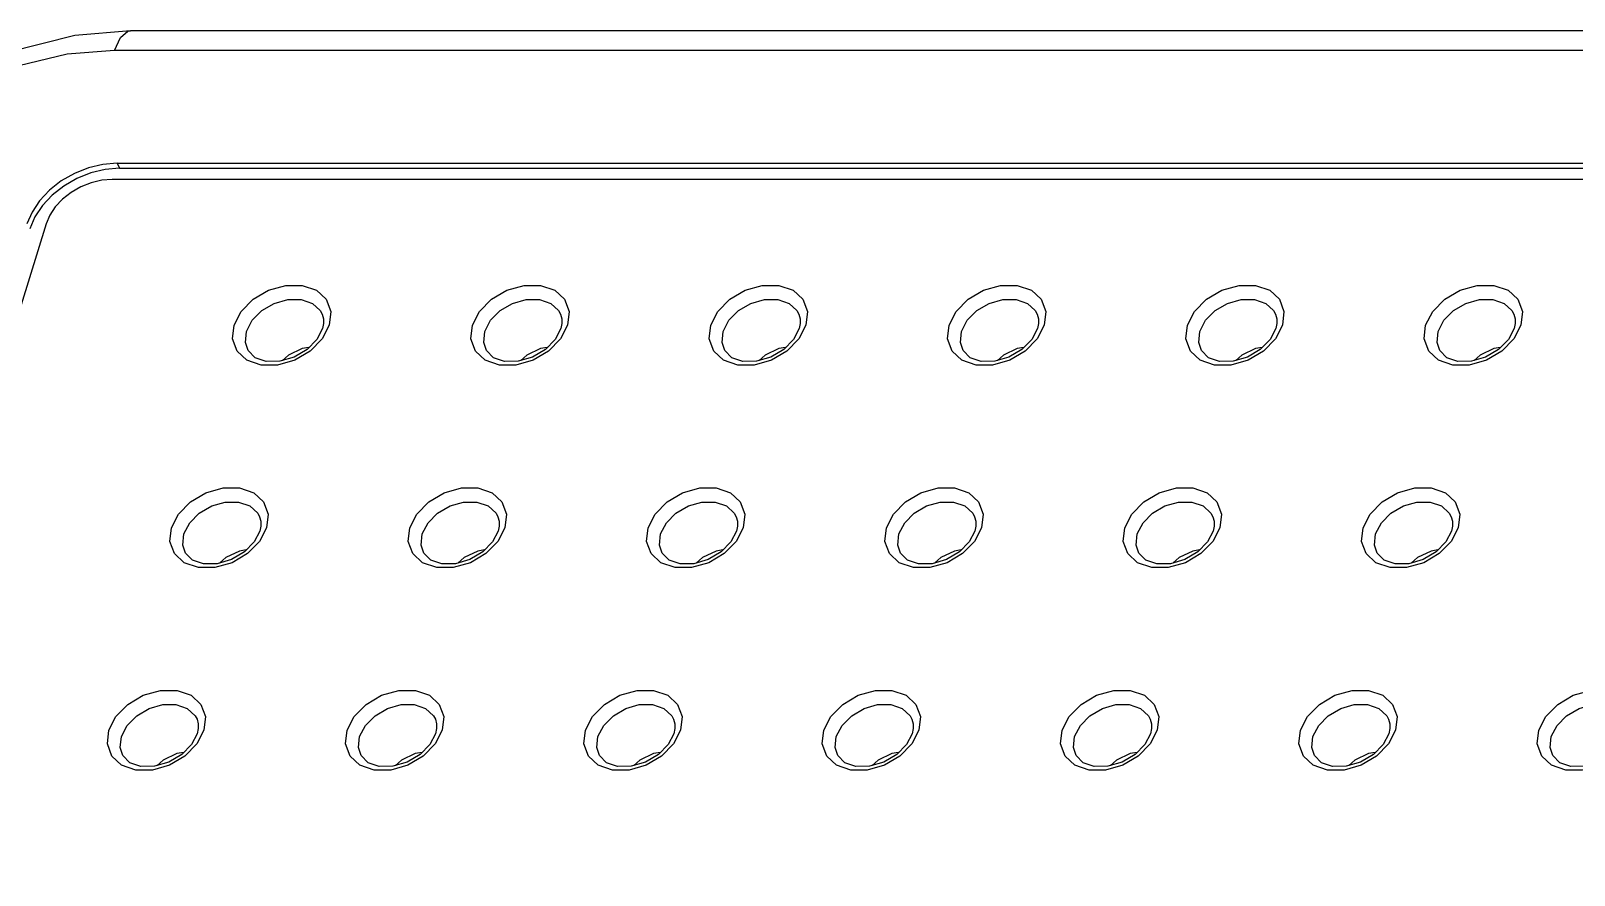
# Model space of a CAD drawing. Header units: millimetres. Extents: x 2151 to 2806, y 681 to 1136.
# Drawn here: x 2255.3 to 2297.05, y 816.05 to 838.91 of the extents above; entities that cross this region are included whole.
import ezdxf

# ---------------------------------------------------------------- set-up
doc = ezdxf.new("R2010")
doc.units = ezdxf.units.MM

# ---------------------------------------------------------------- blocks, each defined once
blk = doc.blocks.new('*u28')
at = {"color": 7, "linetype": 'Continuous'}
for p, q in [((101.378, 55.05), (-74.68, 55.05)), ((100.767, 54.293), (-75.29, 54.293)), ((-75.101, 49.733), (-75.651, 49.687)), ((-75.189, 49.932), (97.971, 49.932)), ((-75.189, 49.932), (-75.101, 49.733)), ((-75.101, 49.733), (98.059, 49.733)), ((97.777, 49.305), (-75.382, 49.305)), ((-77.941, 47.582), (-106.989, -46.417)), ((-66.94, 44.194), (-66.995, 43.666)), ((-57.729, 44.194), (-57.785, 43.666)), ((-48.519, 44.194), (-48.574, 43.666)), ((-39.308, 44.194), (-39.363, 43.666)), ((-30.098, 44.194), (-30.153, 43.666)), ((-20.887, 44.194), (-20.942, 43.666)), ((-66.995, 43.666), (-67.267, 43.137)), ((-67.215, 43.729), (-67.255, 43.535)), ((-57.785, 43.666), (-58.056, 43.137)), ((-58.005, 43.729), (-58.045, 43.535)), ((-48.574, 43.666), (-48.845, 43.137)), ((-48.794, 43.729), (-48.834, 43.535)), ((-39.363, 43.666), (-39.635, 43.137)), ((-39.583, 43.729), (-39.624, 43.535)), ((-30.153, 43.666), (-30.424, 43.137)), ((-30.373, 43.729), (-30.413, 43.535)), ((-20.942, 43.666), (-21.214, 43.137)), ((-21.162, 43.729), (-21.202, 43.535)), ((-67.255, 43.535), (-67.474, 43.115)), ((-58.045, 43.535), (-58.264, 43.115)), ((-48.834, 43.535), (-49.053, 43.115)), ((-39.624, 43.535), (-39.842, 43.115)), ((-30.413, 43.535), (-30.632, 43.115)), ((-21.202, 43.535), (-21.421, 43.115)), ((-69.416, 35.832), (-69.687, 35.304)), ((-69.636, 35.896), (-69.676, 35.702)), ((-69.361, 36.361), (-69.416, 35.832)), ((-60.205, 35.832), (-60.477, 35.304)), ((-60.425, 35.896), (-60.465, 35.702)), ((-60.15, 36.361), (-60.205, 35.832)), ((-50.995, 35.832), (-51.266, 35.304)), ((-51.215, 35.896), (-51.255, 35.702)), ((-50.939, 36.361), (-50.995, 35.832)), ((-41.784, 35.832), (-42.055, 35.304)), ((-42.004, 35.896), (-42.044, 35.702)), ((-41.729, 36.361), (-41.784, 35.832)), ((-32.573, 35.832), (-32.845, 35.304)), ((-32.793, 35.896), (-32.834, 35.702)), ((-32.518, 36.361), (-32.573, 35.832)), ((-23.363, 35.832), (-23.634, 35.304)), ((-23.583, 35.896), (-23.623, 35.702)), ((-23.308, 36.361), (-23.363, 35.832)), ((-69.676, 35.702), (-69.895, 35.282)), ((-60.465, 35.702), (-60.684, 35.282)), ((-51.255, 35.702), (-51.474, 35.282)), ((-42.044, 35.702), (-42.263, 35.282)), ((-32.834, 35.702), (-33.052, 35.282)), ((-23.623, 35.702), (-23.842, 35.282)), ((-72.056, 28.062), (-72.097, 27.868)), ((-71.781, 28.528), (-71.837, 27.999)), ((-62.846, 28.062), (-62.886, 27.868)), ((-62.571, 28.528), (-62.626, 27.999)), ((-53.635, 28.062), (-53.675, 27.868)), ((-53.36, 28.528), (-53.415, 27.999)), ((-44.425, 28.062), (-44.465, 27.868)), ((-44.15, 28.528), (-44.205, 27.999)), ((-35.214, 28.062), (-35.254, 27.868)), ((-34.939, 28.528), (-34.994, 27.999)), ((-26.003, 28.062), (-26.044, 27.868)), ((-25.728, 28.528), (-25.784, 27.999)), ((-72.097, 27.868), (-72.316, 27.449)), ((-71.837, 27.999), (-72.108, 27.471)), ((-62.886, 27.868), (-63.105, 27.449)), ((-62.626, 27.999), (-62.897, 27.471)), ((-53.675, 27.868), (-53.894, 27.449)), ((-53.415, 27.999), (-53.687, 27.471)), ((-44.465, 27.868), (-44.684, 27.449)), ((-44.205, 27.999), (-44.476, 27.471)), ((-35.254, 27.868), (-35.473, 27.449)), ((-34.994, 27.999), (-35.265, 27.471)), ((-26.044, 27.868), (-26.263, 27.449)), ((-25.784, 27.999), (-26.055, 27.471))]:
    blk.add_line(p, q, dxfattribs=at)
for points in [[(-74.68, 55.05), (-76.826, 54.876), (-79.428, 54.215), (-81.915, 53.093), (-84.153, 51.57), (-86.027, 49.727), (-87.44, 47.653), (-88.215, 45.812)], [(-75.29, 54.293), (-75.064, 54.789), (-74.782, 55.032), (-74.68, 55.05)], [(-75.29, 54.293), (-77.128, 54.143), (-78.994, 53.698), (-80.81, 52.975), (-82.507, 52.001), (-84.019, 50.814), (-85.289, 49.46), (-86.267, 47.99), (-86.914, 46.464)], [(-75.189, 49.932), (-75.742, 49.887), (-76.301, 49.753), (-76.846, 49.536), (-77.355, 49.244), (-77.809, 48.888), (-78.19, 48.481), (-78.483, 48.041), (-78.678, 47.582)], [(-75.651, 49.687), (-76.207, 49.553), (-76.749, 49.338), (-77.256, 49.049), (-77.706, 48.694), (-78.084, 48.289)], [(-75.382, 49.305), (-75.788, 49.272), (-76.198, 49.174), (-76.598, 49.015), (-76.971, 48.801), (-77.304, 48.54), (-77.583, 48.242), (-77.798, 47.918), (-77.941, 47.582)], [(-78.084, 48.289), (-78.377, 47.851), (-78.572, 47.396)], [(-70.676, 43.666), (-70.404, 44.194), (-69.939, 44.668), (-69.34, 45.019), (-68.68, 45.207), (-68.039, 45.207), (-67.494, 45.019), (-67.113, 44.668), (-66.94, 44.194)], [(-61.465, 43.666), (-61.194, 44.194), (-60.728, 44.668), (-60.13, 45.019), (-59.469, 45.207), (-58.828, 45.207), (-58.283, 45.019), (-57.902, 44.668), (-57.729, 44.194)], [(-52.255, 43.666), (-51.983, 44.194), (-51.517, 44.668), (-50.919, 45.019), (-50.259, 45.207), (-49.617, 45.207), (-49.073, 45.019), (-48.691, 44.668), (-48.519, 44.194)], [(-43.044, 43.666), (-42.773, 44.194), (-42.307, 44.668), (-41.709, 45.019), (-41.048, 45.207), (-40.407, 45.207), (-39.862, 45.019), (-39.481, 44.668), (-39.308, 44.194)], [(-33.833, 43.666), (-33.562, 44.194), (-33.096, 44.668), (-32.498, 45.019), (-31.837, 45.207), (-31.196, 45.207), (-30.651, 45.019), (-30.27, 44.668), (-30.098, 44.194)], [(-24.623, 43.666), (-24.351, 44.194), (-23.886, 44.668), (-23.287, 45.019), (-22.627, 45.207), (-21.986, 45.207), (-21.441, 45.019), (-21.06, 44.668), (-20.887, 44.194)], [(-70.19, 43.426), (-69.969, 43.854), (-69.597, 44.23), (-69.119, 44.51), (-68.592, 44.658), (-68.081, 44.658), (-67.647, 44.51), (-67.341, 44.23), (-67.265, 44.092)], [(-60.979, 43.426), (-60.758, 43.854), (-60.386, 44.23), (-59.908, 44.51), (-59.382, 44.658), (-58.871, 44.658), (-58.436, 44.51), (-58.131, 44.23), (-58.055, 44.092)], [(-51.769, 43.426), (-51.548, 43.854), (-51.176, 44.23), (-50.698, 44.51), (-50.171, 44.658), (-49.66, 44.658), (-49.225, 44.51), (-48.92, 44.23), (-48.844, 44.092)], [(-42.558, 43.426), (-42.337, 43.854), (-41.965, 44.23), (-41.487, 44.51), (-40.961, 44.658), (-40.449, 44.658), (-40.015, 44.51), (-39.71, 44.23), (-39.634, 44.092)], [(-33.347, 43.426), (-33.126, 43.854), (-32.754, 44.23), (-32.276, 44.51), (-31.75, 44.658), (-31.239, 44.658), (-30.804, 44.51), (-30.499, 44.23), (-30.423, 44.092)], [(-24.137, 43.426), (-23.916, 43.854), (-23.544, 44.23), (-23.066, 44.51), (-22.539, 44.658), (-22.028, 44.658), (-21.594, 44.51), (-21.288, 44.23), (-21.212, 44.092)], [(-69.632, 42.124), (-70.177, 42.312), (-70.558, 42.663), (-70.731, 43.137), (-70.676, 43.666)], [(-67.265, 44.092), (-67.217, 43.916), (-67.215, 43.729)], [(-60.422, 42.124), (-60.967, 42.312), (-61.348, 42.663), (-61.52, 43.137), (-61.465, 43.666)], [(-58.055, 44.092), (-58.007, 43.916), (-58.005, 43.729)], [(-51.211, 42.124), (-51.756, 42.312), (-52.137, 42.663), (-52.31, 43.137), (-52.255, 43.666)], [(-48.844, 44.092), (-48.796, 43.916), (-48.794, 43.729)], [(-42.001, 42.124), (-42.545, 42.312), (-42.927, 42.663), (-43.099, 43.137), (-43.044, 43.666)], [(-39.634, 44.092), (-39.586, 43.916), (-39.583, 43.729)], [(-32.79, 42.124), (-33.335, 42.312), (-33.716, 42.663), (-33.889, 43.137), (-33.833, 43.666)], [(-30.423, 44.092), (-30.375, 43.916), (-30.373, 43.729)], [(-23.579, 42.124), (-24.124, 42.312), (-24.505, 42.663), (-24.678, 43.137), (-24.623, 43.666)], [(-21.212, 44.092), (-21.164, 43.916), (-21.162, 43.729)], [(-70.133, 42.684), (-70.233, 42.997), (-70.19, 43.426)], [(-67.474, 43.115), (-67.856, 42.73), (-68.358, 42.434), (-68.91, 42.274), (-69.431, 42.268), (-69.856, 42.41), (-70.133, 42.684)], [(-67.267, 43.137), (-67.732, 42.663), (-68.331, 42.312), (-68.991, 42.124), (-69.632, 42.124)], [(-60.923, 42.684), (-61.023, 42.997), (-60.979, 43.426)], [(-58.264, 43.115), (-58.645, 42.73), (-59.147, 42.434), (-59.699, 42.274), (-60.221, 42.268), (-60.645, 42.41), (-60.923, 42.684)], [(-58.056, 43.137), (-58.522, 42.663), (-59.12, 42.312), (-59.781, 42.124), (-60.422, 42.124)], [(-51.712, 42.684), (-51.812, 42.997), (-51.769, 43.426)], [(-49.053, 43.115), (-49.434, 42.73), (-49.936, 42.434), (-50.489, 42.274), (-51.01, 42.268), (-51.434, 42.41), (-51.712, 42.684)], [(-48.845, 43.137), (-49.311, 42.663), (-49.909, 42.312), (-50.57, 42.124), (-51.211, 42.124)], [(-42.501, 42.684), (-42.602, 42.997), (-42.558, 43.426)], [(-39.842, 43.115), (-40.224, 42.73), (-40.726, 42.434), (-41.278, 42.274), (-41.799, 42.268), (-42.224, 42.41), (-42.501, 42.684)], [(-39.635, 43.137), (-40.101, 42.663), (-40.699, 42.312), (-41.359, 42.124), (-42.001, 42.124)], [(-33.291, 42.684), (-33.391, 42.997), (-33.347, 43.426)], [(-30.632, 43.115), (-31.013, 42.73), (-31.515, 42.434), (-32.068, 42.274), (-32.589, 42.268), (-33.013, 42.41), (-33.291, 42.684)], [(-30.424, 43.137), (-30.89, 42.663), (-31.488, 42.312), (-32.149, 42.124), (-32.79, 42.124)], [(-24.08, 42.684), (-24.18, 42.997), (-24.137, 43.426)], [(-21.421, 43.115), (-21.802, 42.73), (-22.305, 42.434), (-22.857, 42.274), (-23.378, 42.268), (-23.802, 42.41), (-24.08, 42.684)], [(-21.214, 43.137), (-21.679, 42.663), (-22.278, 42.312), (-22.938, 42.124), (-23.579, 42.124)], [(-67.78, 42.806), (-68.047, 42.764), (-68.57, 42.513), (-68.801, 42.306)], [(-58.57, 42.806), (-58.837, 42.764), (-59.36, 42.513), (-59.591, 42.306)], [(-49.359, 42.806), (-49.626, 42.764), (-50.149, 42.513), (-50.38, 42.306)], [(-40.149, 42.806), (-40.415, 42.764), (-40.938, 42.513), (-41.169, 42.306)], [(-30.938, 42.806), (-31.205, 42.764), (-31.728, 42.513), (-31.959, 42.306)], [(-21.727, 42.806), (-21.994, 42.764), (-22.517, 42.513), (-22.748, 42.306)], [(-73.097, 35.832), (-72.825, 36.361), (-72.359, 36.835), (-71.761, 37.186), (-71.101, 37.373), (-70.459, 37.373), (-69.914, 37.186), (-69.533, 36.835), (-69.361, 36.361)], [(-63.886, 35.832), (-63.615, 36.361), (-63.149, 36.835), (-62.55, 37.186), (-61.89, 37.373), (-61.249, 37.373), (-60.704, 37.186), (-60.323, 36.835), (-60.15, 36.361)], [(-54.675, 35.832), (-54.404, 36.361), (-53.938, 36.835), (-53.34, 37.186), (-52.679, 37.373), (-52.038, 37.373), (-51.493, 37.186), (-51.112, 36.835), (-50.939, 36.361)], [(-45.465, 35.832), (-45.193, 36.361), (-44.728, 36.835), (-44.129, 37.186), (-43.469, 37.373), (-42.827, 37.373), (-42.283, 37.186), (-41.901, 36.835), (-41.729, 36.361)], [(-36.254, 35.832), (-35.983, 36.361), (-35.517, 36.835), (-34.919, 37.186), (-34.258, 37.373), (-33.617, 37.373), (-33.072, 37.186), (-32.691, 36.835), (-32.518, 36.361)], [(-27.043, 35.832), (-26.772, 36.361), (-26.306, 36.835), (-25.708, 37.186), (-25.047, 37.373), (-24.406, 37.373), (-23.861, 37.186), (-23.48, 36.835), (-23.308, 36.361)], [(-72.611, 35.592), (-72.389, 36.02), (-72.017, 36.397), (-71.539, 36.677), (-71.013, 36.825), (-70.502, 36.825), (-70.067, 36.677), (-69.762, 36.397), (-69.686, 36.258)], [(-63.4, 35.592), (-63.179, 36.02), (-62.807, 36.397), (-62.329, 36.677), (-61.802, 36.825), (-61.291, 36.825), (-60.857, 36.677), (-60.551, 36.397), (-60.475, 36.258)], [(-54.189, 35.592), (-53.968, 36.02), (-53.596, 36.397), (-53.118, 36.677), (-52.592, 36.825), (-52.081, 36.825), (-51.646, 36.677), (-51.341, 36.397), (-51.265, 36.258)], [(-44.979, 35.592), (-44.758, 36.02), (-44.386, 36.397), (-43.908, 36.677), (-43.381, 36.825), (-42.87, 36.825), (-42.436, 36.677), (-42.13, 36.397), (-42.054, 36.258)], [(-35.768, 35.592), (-35.547, 36.02), (-35.175, 36.397), (-34.697, 36.677), (-34.171, 36.825), (-33.659, 36.825), (-33.225, 36.677), (-32.92, 36.397), (-32.844, 36.258)], [(-26.557, 35.592), (-26.336, 36.02), (-25.964, 36.397), (-25.486, 36.677), (-24.96, 36.825), (-24.449, 36.825), (-24.014, 36.677), (-23.709, 36.397), (-23.633, 36.258)], [(-72.053, 34.291), (-72.598, 34.478), (-72.979, 34.83), (-73.152, 35.304), (-73.097, 35.832)], [(-69.686, 36.258), (-69.638, 36.083), (-69.636, 35.896)], [(-62.843, 34.291), (-63.387, 34.478), (-63.768, 34.83), (-63.941, 35.304), (-63.886, 35.832)], [(-60.475, 36.258), (-60.427, 36.083), (-60.425, 35.896)], [(-53.632, 34.291), (-54.177, 34.478), (-54.558, 34.83), (-54.73, 35.304), (-54.675, 35.832)], [(-51.265, 36.258), (-51.217, 36.083), (-51.215, 35.896)], [(-44.421, 34.291), (-44.966, 34.478), (-45.347, 34.83), (-45.52, 35.304), (-45.465, 35.832)], [(-42.054, 36.258), (-42.006, 36.083), (-42.004, 35.896)], [(-35.211, 34.291), (-35.755, 34.478), (-36.137, 34.83), (-36.309, 35.304), (-36.254, 35.832)], [(-32.844, 36.258), (-32.796, 36.083), (-32.793, 35.896)], [(-26, 34.291), (-26.545, 34.478), (-26.926, 34.83), (-27.099, 35.304), (-27.043, 35.832)], [(-23.633, 36.258), (-23.585, 36.083), (-23.583, 35.896)], [(-72.554, 34.851), (-72.654, 35.164), (-72.611, 35.592)], [(-69.895, 35.282), (-70.276, 34.897), (-70.778, 34.601), (-71.331, 34.441), (-71.852, 34.435), (-72.276, 34.576), (-72.554, 34.851)], [(-69.687, 35.304), (-70.153, 34.83), (-70.751, 34.478), (-71.412, 34.291), (-72.053, 34.291)], [(-63.343, 34.851), (-63.443, 35.164), (-63.4, 35.592)], [(-60.684, 35.282), (-61.066, 34.897), (-61.568, 34.601), (-62.12, 34.441), (-62.641, 34.435), (-63.066, 34.576), (-63.343, 34.851)], [(-60.477, 35.304), (-60.942, 34.83), (-61.541, 34.478), (-62.201, 34.291), (-62.843, 34.291)], [(-54.133, 34.851), (-54.233, 35.164), (-54.189, 35.592)], [(-51.474, 35.282), (-51.855, 34.897), (-52.357, 34.601), (-52.91, 34.441), (-53.431, 34.435), (-53.855, 34.576), (-54.133, 34.851)], [(-51.266, 35.304), (-51.732, 34.83), (-52.33, 34.478), (-52.991, 34.291), (-53.632, 34.291)], [(-44.922, 34.851), (-45.022, 35.164), (-44.979, 35.592)], [(-42.263, 35.282), (-42.644, 34.897), (-43.147, 34.601), (-43.699, 34.441), (-44.22, 34.435), (-44.644, 34.576), (-44.922, 34.851)], [(-42.055, 35.304), (-42.521, 34.83), (-43.119, 34.478), (-43.78, 34.291), (-44.421, 34.291)], [(-35.711, 34.851), (-35.812, 35.164), (-35.768, 35.592)], [(-33.052, 35.282), (-33.434, 34.897), (-33.936, 34.601), (-34.488, 34.441), (-35.009, 34.435), (-35.434, 34.576), (-35.711, 34.851)], [(-32.845, 35.304), (-33.311, 34.83), (-33.909, 34.478), (-34.569, 34.291), (-35.211, 34.291)], [(-26.501, 34.851), (-26.601, 35.164), (-26.557, 35.592)], [(-23.842, 35.282), (-24.223, 34.897), (-24.725, 34.601), (-25.278, 34.441), (-25.799, 34.435), (-26.223, 34.576), (-26.501, 34.851)], [(-23.634, 35.304), (-24.1, 34.83), (-24.698, 34.478), (-25.359, 34.291), (-26, 34.291)], [(-70.201, 34.973), (-70.468, 34.93), (-70.991, 34.68), (-71.222, 34.472)], [(-60.99, 34.973), (-61.257, 34.93), (-61.78, 34.68), (-62.011, 34.472)], [(-51.78, 34.973), (-52.047, 34.93), (-52.57, 34.68), (-52.801, 34.472)], [(-42.569, 34.973), (-42.836, 34.93), (-43.359, 34.68), (-43.59, 34.472)], [(-33.359, 34.973), (-33.626, 34.93), (-34.148, 34.68), (-34.379, 34.472)], [(-24.148, 34.973), (-24.415, 34.93), (-24.938, 34.68), (-25.169, 34.472)], [(-75.517, 27.999), (-75.246, 28.527), (-74.78, 29.002), (-74.182, 29.353), (-73.521, 29.54), (-72.88, 29.54), (-72.335, 29.353), (-71.954, 29.002), (-71.781, 28.528)], [(-66.307, 27.999), (-66.035, 28.527), (-65.569, 29.002), (-64.971, 29.353), (-64.311, 29.54), (-63.669, 29.54), (-63.125, 29.353), (-62.743, 29.002), (-62.571, 28.528)], [(-57.096, 27.999), (-56.825, 28.527), (-56.359, 29.002), (-55.761, 29.353), (-55.1, 29.54), (-54.459, 29.54), (-53.914, 29.353), (-53.533, 29.002), (-53.36, 28.528)], [(-47.885, 27.999), (-47.614, 28.527), (-47.148, 29.002), (-46.55, 29.353), (-45.889, 29.54), (-45.248, 29.54), (-44.703, 29.353), (-44.322, 29.002), (-44.15, 28.528)], [(-38.675, 27.999), (-38.403, 28.527), (-37.938, 29.002), (-37.339, 29.353), (-36.679, 29.54), (-36.038, 29.54), (-35.493, 29.353), (-35.112, 29.002), (-34.939, 28.528)], [(-29.464, 27.999), (-29.193, 28.527), (-28.727, 29.002), (-28.129, 29.353), (-27.468, 29.54), (-26.827, 29.54), (-26.282, 29.353), (-25.901, 29.002), (-25.728, 28.528)], [(-20.254, 27.999), (-19.982, 28.527), (-19.516, 29.002), (-18.918, 29.353), (-18.258, 29.54), (-17.616, 29.54), (-17.072, 29.353), (-16.69, 29.002), (-16.518, 28.528)], [(-75.031, 27.759), (-74.81, 28.187), (-74.438, 28.564), (-73.96, 28.843), (-73.434, 28.992), (-72.922, 28.992), (-72.488, 28.843), (-72.183, 28.564), (-72.107, 28.425)], [(-65.821, 27.759), (-65.599, 28.187), (-65.228, 28.564), (-64.749, 28.843), (-64.223, 28.992), (-63.712, 28.992), (-63.277, 28.843), (-62.972, 28.564), (-62.896, 28.425)], [(-56.61, 27.759), (-56.389, 28.187), (-56.017, 28.564), (-55.539, 28.843), (-55.013, 28.992), (-54.501, 28.992), (-54.067, 28.843), (-53.762, 28.564), (-53.686, 28.425)], [(-47.399, 27.759), (-47.178, 28.187), (-46.806, 28.564), (-46.328, 28.843), (-45.802, 28.992), (-45.291, 28.992), (-44.856, 28.843), (-44.551, 28.564), (-44.475, 28.425)], [(-38.189, 27.759), (-37.968, 28.187), (-37.596, 28.564), (-37.118, 28.843), (-36.591, 28.992), (-36.08, 28.992), (-35.646, 28.843), (-35.34, 28.564), (-35.264, 28.425)], [(-28.978, 27.759), (-28.757, 28.187), (-28.385, 28.564), (-27.907, 28.843), (-27.381, 28.992), (-26.869, 28.992), (-26.435, 28.843), (-26.13, 28.564), (-26.054, 28.425)], [(-19.768, 27.759), (-19.546, 28.187), (-19.174, 28.564), (-18.696, 28.843), (-18.17, 28.992), (-17.659, 28.992), (-17.224, 28.843), (-16.919, 28.564), (-16.843, 28.425)], [(-72.107, 28.425), (-72.059, 28.249), (-72.056, 28.062)], [(-62.896, 28.425), (-62.848, 28.249), (-62.846, 28.062)], [(-53.686, 28.425), (-53.637, 28.249), (-53.635, 28.062)], [(-44.475, 28.425), (-44.427, 28.249), (-44.425, 28.062)], [(-35.264, 28.425), (-35.216, 28.249), (-35.214, 28.062)], [(-26.054, 28.425), (-26.006, 28.249), (-26.003, 28.062)], [(-74.474, 26.458), (-75.019, 26.645), (-75.4, 26.996), (-75.572, 27.47), (-75.517, 27.999)], [(-74.974, 27.018), (-75.075, 27.331), (-75.031, 27.759)], [(-72.316, 27.449), (-72.697, 27.064), (-73.199, 26.768), (-73.751, 26.607), (-74.273, 26.602), (-74.697, 26.743), (-74.974, 27.018)], [(-72.108, 27.471), (-72.574, 26.996), (-73.172, 26.645), (-73.833, 26.458), (-74.474, 26.458)], [(-65.263, 26.458), (-65.808, 26.645), (-66.189, 26.996), (-66.362, 27.47), (-66.307, 27.999)], [(-65.764, 27.018), (-65.864, 27.331), (-65.821, 27.759)], [(-63.105, 27.449), (-63.486, 27.064), (-63.988, 26.768), (-64.541, 26.607), (-65.062, 26.602), (-65.486, 26.743), (-65.764, 27.018)], [(-62.897, 27.471), (-63.363, 26.996), (-63.961, 26.645), (-64.622, 26.458), (-65.263, 26.458)], [(-56.053, 26.458), (-56.597, 26.645), (-56.979, 26.996), (-57.151, 27.47), (-57.096, 27.999)], [(-56.553, 27.018), (-56.654, 27.331), (-56.61, 27.759)], [(-53.894, 27.449), (-54.276, 27.064), (-54.778, 26.768), (-55.33, 26.607), (-55.851, 26.602), (-56.276, 26.743), (-56.553, 27.018)], [(-53.687, 27.471), (-54.152, 26.996), (-54.751, 26.645), (-55.411, 26.458), (-56.053, 26.458)], [(-46.842, 26.458), (-47.387, 26.645), (-47.768, 26.996), (-47.941, 27.47), (-47.885, 27.999)], [(-47.343, 27.018), (-47.443, 27.331), (-47.399, 27.759)], [(-44.684, 27.449), (-45.065, 27.064), (-45.567, 26.768), (-46.12, 26.607), (-46.641, 26.602), (-47.065, 26.743), (-47.343, 27.018)], [(-44.476, 27.471), (-44.942, 26.996), (-45.54, 26.645), (-46.201, 26.458), (-46.842, 26.458)], [(-37.631, 26.458), (-38.176, 26.645), (-38.557, 26.996), (-38.73, 27.47), (-38.675, 27.999)], [(-38.132, 27.018), (-38.232, 27.331), (-38.189, 27.759)], [(-35.473, 27.449), (-35.854, 27.064), (-36.357, 26.768), (-36.909, 26.607), (-37.43, 26.602), (-37.854, 26.743), (-38.132, 27.018)], [(-35.265, 27.471), (-35.731, 26.996), (-36.33, 26.645), (-36.99, 26.458), (-37.631, 26.458)], [(-28.421, 26.458), (-28.966, 26.645), (-29.347, 26.996), (-29.519, 27.47), (-29.464, 27.999)], [(-28.921, 27.018), (-29.022, 27.331), (-28.978, 27.759)], [(-26.263, 27.449), (-26.644, 27.064), (-27.146, 26.768), (-27.698, 26.607), (-28.22, 26.602), (-28.644, 26.743), (-28.921, 27.018)], [(-26.055, 27.471), (-26.521, 26.996), (-27.119, 26.645), (-27.779, 26.458), (-28.421, 26.458)], [(-19.21, 26.458), (-19.755, 26.645), (-20.136, 26.996), (-20.309, 27.47), (-20.254, 27.999)], [(-19.711, 27.018), (-19.811, 27.331), (-19.768, 27.759)], [(-17.052, 27.449), (-17.433, 27.064), (-17.935, 26.768), (-18.488, 26.607), (-19.009, 26.602), (-19.433, 26.743), (-19.711, 27.018)], [(-16.844, 27.471), (-17.31, 26.996), (-17.908, 26.645), (-18.569, 26.458), (-19.21, 26.458)], [(-72.622, 27.14), (-72.889, 27.097), (-73.412, 26.847), (-73.642, 26.639)], [(-63.411, 27.14), (-63.678, 27.097), (-64.201, 26.847), (-64.432, 26.639)], [(-54.2, 27.14), (-54.467, 27.097), (-54.99, 26.847), (-55.221, 26.639)], [(-44.99, 27.14), (-45.257, 27.097), (-45.78, 26.847), (-46.011, 26.639)], [(-35.779, 27.14), (-36.046, 27.097), (-36.569, 26.847), (-36.8, 26.639)], [(-26.569, 27.14), (-26.836, 27.097), (-27.358, 26.847), (-27.589, 26.639)]]:
    blk.add_lwpolyline(points, dxfattribs=at)

msp = doc.modelspace()

# ---------------------------------------------------------------- block references
at = {"color": 7, "xscale": 0.7, "yscale": 0.7, "zscale": 0.7}
msp.add_blockref('*u28', (2310.27, 800.376), dxfattribs=at)

doc.saveas('drawing.dxf')
